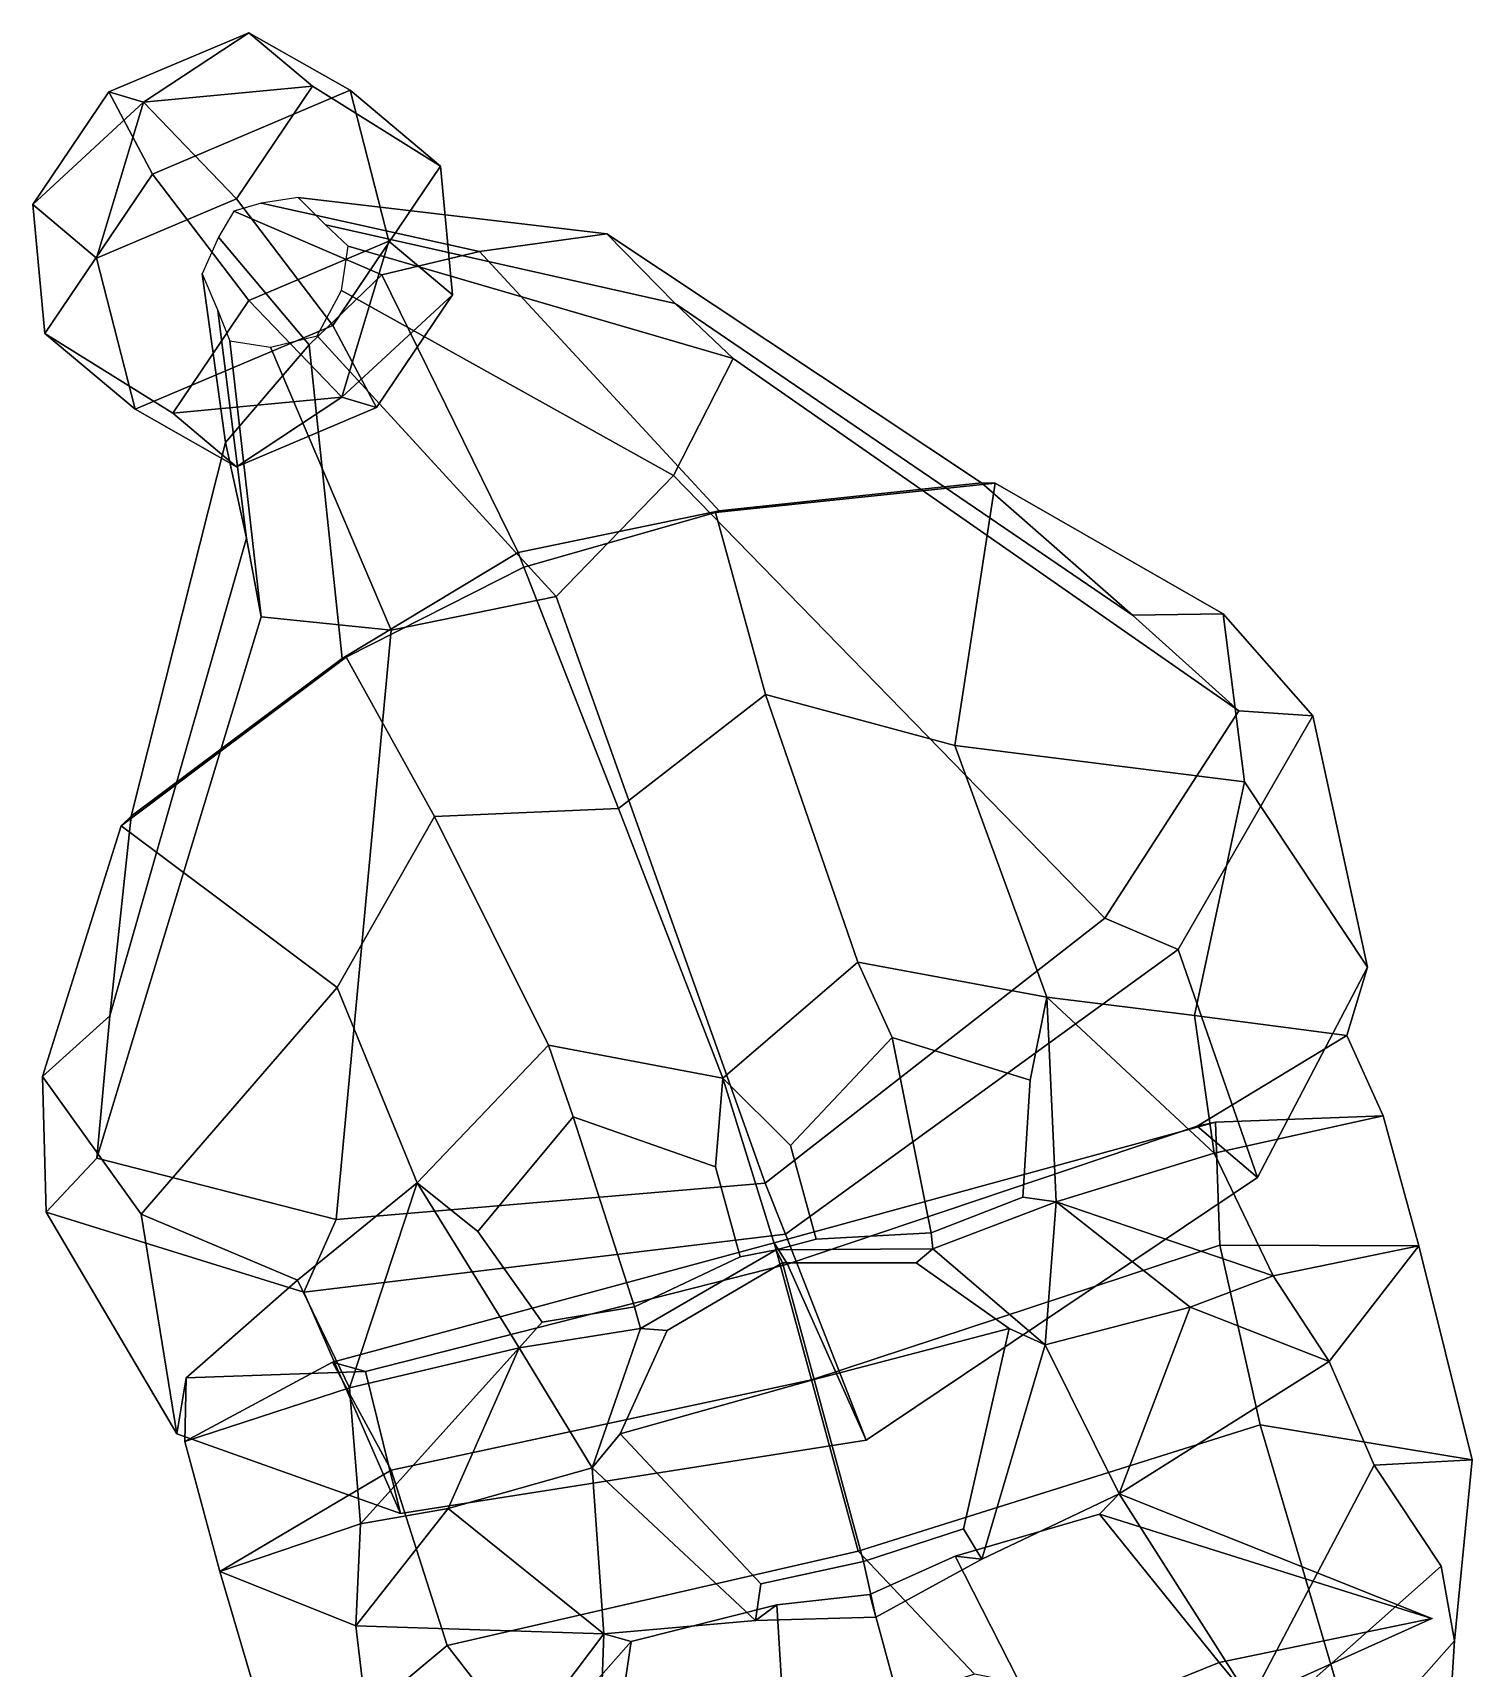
# Model space of a CAD drawing. Extents: x -194 to 195, y -153 to 321.
# Drawn here: x -92.4 to 48.4, y 160.7 to 320.7 of the extents above; entities that cross this region are included whole.
import ezdxf

# ---------------------------------------------------------------- set-up
doc = ezdxf.new("R2010")
doc.units = 0

msp = doc.modelspace()

# ---------------------------------------------------------------- linework, layer by layer
msp.add_point((44.400238, 165.592468, 88.945946))
for points in [[(-81.550056, 313.857483, -32.268929), (-71.271187, 320.657928, -43.450867), (-84.947319, 314.868378, -47.963425)], [(-71.271187, 320.657928, -43.450867), (-61.337639, 315.026398, -54.445515), (-80.678551, 306.838745, -60.827171), (-84.947319, 314.868378, -47.963425)], [(-65.035973, 315.422852, -30.93787), (-71.271187, 320.657928, -43.450867), (-81.550056, 313.857483, -32.268929)], [(-52.51968, 307.622833, -36.749393), (-61.337639, 315.026398, -54.445515), (-71.271187, 320.657928, -43.450867), (-65.035973, 315.422852, -30.93787)], [(-72.476868, 304.398193, -22.937374), (-65.035973, 315.422852, -30.93787), (-81.550056, 313.857483, -32.268929)], [(-63.042675, 292.031677, -25.435007), (-52.51968, 307.622833, -36.749393), (-65.035973, 315.422852, -30.93787), (-72.476868, 304.398193, -22.937374)], [(-81.550056, 313.857483, -32.268929), (-84.947319, 314.868378, -47.963425), (-92.388161, 303.84375, -39.962879)], [(-92.388161, 303.84375, -39.962879), (-84.947319, 314.868378, -47.963425), (-80.678551, 306.838745, -60.827171), (-91.201538, 291.247559, -49.512756)], [(-86.152946, 298.608643, -27.449883), (-81.550056, 313.857483, -32.268929), (-92.388161, 303.84375, -39.962879)], [(-72.476868, 304.398193, -22.937374), (-81.550056, 313.857483, -32.268929), (-86.152946, 298.608643, -27.449883)], [(-57.568222, 300.261749, -58.812225), (-71.244347, 294.472198, -63.32478), (-80.678551, 306.838745, -60.827171), (-61.337639, 315.026398, -54.445515)], [(-52.51968, 307.622833, -36.749393), (-51.333008, 295.026642, -46.299225), (-57.568222, 300.261749, -58.812225), (-61.337639, 315.026398, -54.445515)], [(-63.042675, 292.031677, -25.435007), (-58.773899, 284.002014, -38.298729), (-51.333008, 295.026642, -46.299225), (-52.51968, 307.622833, -36.749393)], [(-78.685188, 283.44754, -55.324238), (-91.201538, 291.247559, -49.512756), (-80.678551, 306.838745, -60.827171), (-71.244347, 294.472198, -63.32478)], [(-63.042675, 292.031677, -25.435007), (-72.476868, 304.398193, -22.937374), (-86.152946, 298.608643, -27.449883), (-82.383583, 283.843994, -31.816635)], [(-72.736961, 303.213867, -30.143303), (-58.262798, 296.989685, 23.439465), (-48.699615, 299.255768, 19.951427), (-70.051102, 303.992096, -31.164192)], [(-70.051102, 303.992096, -31.164192), (-48.699615, 299.255768, 19.951427), (-36.259422, 300.978424, 14.225358), (-66.440498, 304.536041, -32.749695)], [(-66.440498, 304.536041, -32.749695), (-36.259422, 300.978424, 14.225358), (-29.564932, 294.165039, 3.63402), (-63.76004, 301.869263, -35.229679)], [(-82.383583, 283.843994, -31.816635), (-86.152946, 298.608643, -27.449883), (-92.388161, 303.84375, -39.962879), (-91.201538, 291.247559, -49.512756)], [(-72.736961, 303.213867, -30.143303), (-74.233589, 300.661835, -30.473351), (-65.344604, 290.144135, 21.008839), (-58.262798, 296.989685, 23.439465)], [(-63.76004, 301.869263, -35.229679), (-29.564932, 294.165039, 3.63402), (-23.912708, 288.807129, -4.925423), (-61.534508, 299.768585, -37.240604)], [(0.363206, 276.639404, 59.471481), (-36.259422, 300.978424, 14.225358), (-48.699615, 299.255768, 19.951427), (-25.268433, 273.910187, 70.508743)], [(15.143114, 263.702484, 37.242538), (-29.564932, 294.165039, 3.63402), (-36.259422, 300.978424, 14.225358), (0.363206, 276.639404, 59.471481)], [(-74.233589, 300.661835, -30.473351), (-75.80645, 297.078491, -31.202677), (-73.532944, 280.574554, 16.593243), (-65.344604, 290.144135, 21.008839)], [(-62.171135, 285.012878, -53.993176), (-71.244347, 294.472198, -63.32478), (-57.568222, 300.261749, -58.812225)], [(-61.534508, 299.768585, -37.240604), (-23.912708, 288.807129, -4.925423), (-29.725878, 277.362885, -12.572172), (-62.208046, 295.446594, -38.735722)], [(-51.333008, 295.026642, -46.299225), (-62.171135, 285.012878, -53.993176), (-57.568222, 300.261749, -58.812225)], [(-44.922066, 269.827637, 77.136169), (-25.268433, 273.910187, 70.508743), (-48.699615, 299.255768, 19.951427), (-58.262798, 296.989685, 23.439465)], [(-75.80645, 297.078491, -31.202677), (-74.289795, 293.485046, -33.490429), (-71.470009, 271.2258, 6.296134), (-73.532944, 280.574554, 16.593243)], [(-44.922066, 269.827637, 77.136169), (-58.262798, 296.989685, 23.439465), (-65.344604, 290.144135, 21.008839), (-62.116386, 259.469635, 70.508743)], [(-62.171135, 285.012878, -53.993176), (-78.685188, 283.44754, -55.324238), (-71.244347, 294.472198, -63.32478)], [(-62.208046, 295.446594, -38.735722), (-29.725878, 277.362885, -12.572172), (-41.206711, 265.512115, -17.243181), (-64.562607, 291.021423, -39.429031)], [(-58.773899, 284.002014, -38.298729), (-62.171135, 285.012878, -53.993176), (-51.333008, 295.026642, -46.299225)], [(-74.289795, 293.485046, -33.490429), (-73.129753, 290.53598, -35.325363), (-70.058113, 263.546692, -1.993933), (-71.470009, 271.2258, 6.296134)], [(25.544176, 254.345825, 17.694992), (-23.912708, 288.807129, -4.925423), (-29.564932, 294.165039, 3.63402), (15.143114, 263.702484, 37.242538)], [(-82.383583, 283.843994, -31.816635), (-91.201538, 291.247559, -49.512756), (-78.685188, 283.44754, -55.324238), (-72.449974, 278.212463, -42.811237)], [(-63.042675, 292.031677, -25.435007), (-82.383583, 283.843994, -31.816635), (-72.449974, 278.212463, -42.811237), (-58.773899, 284.002014, -38.298729)], [(-82.77742, 244.056946, 59.471478), (-62.116386, 259.469635, 70.508743), (-65.344604, 290.144135, 21.008839), (-73.532944, 280.574554, 16.593243)], [(-73.129753, 290.53598, -35.325363), (-69.146721, 289.921722, -37.589626), (-57.339592, 262.246887, -10.817949), (-70.058113, 263.546692, -1.993933)], [(-69.146721, 289.921722, -37.589626), (-64.562607, 291.021423, -39.429031), (-41.206711, 265.512115, -17.243181), (-57.339592, 262.246887, -10.817949)], [(12.452774, 234.067474, 1.319648), (-29.725878, 277.362885, -12.572172), (-23.912708, 288.807129, -4.925423), (25.544176, 254.345825, 17.694992)], [(-72.449974, 278.212463, -42.811237), (-78.685188, 283.44754, -55.324238), (-62.171135, 285.012878, -53.993176)], [(-58.773899, 284.002014, -38.298729), (-72.449974, 278.212463, -42.811237), (-62.171135, 285.012878, -53.993176)], [(-84.831985, 224.522644, 37.242538), (-82.77742, 244.056946, 59.471478), (-73.532944, 280.574554, 16.593243), (-71.470009, 271.2258, 6.296134)], [(-20.758842, 208.170349, -14.068624), (-41.206711, 265.512115, -17.243181), (-29.725878, 277.362885, -12.572172), (12.452774, 234.067474, 1.319648)], [(-25.619564, 273.740997, 75.908516), (1.715026, 276.594818, 64.777992), (0.363206, 276.639404, 59.471481), (-25.268433, 273.910187, 70.508743)], [(-20.745558, 255.951233, 88.926674), (-2.240277, 250.962158, 81.814919), (1.715026, 276.594818, 64.777992), (-25.619564, 273.740997, 75.908516)], [(-2.240277, 250.962158, 81.814919), (26.096788, 247.404175, 67.627472), (24.004984, 263.833435, 40.202244), (1.715026, 276.594818, 64.777992)], [(1.715026, 276.594818, 64.777992), (24.004984, 263.833435, 40.202244), (15.143114, 263.702484, 37.242538), (0.363206, 276.639404, 59.471481)], [(-44.354866, 268.38031, 81.786873), (-25.619564, 273.740997, 75.908516), (-25.268433, 273.910187, 70.508743), (-44.922066, 269.827637, 77.136169)], [(-35.114986, 244.802917, 95.817757), (-20.745558, 255.951233, 88.926674), (-25.619564, 273.740997, 75.908516), (-44.354866, 268.38031, 81.786873)], [(-86.106255, 210.590485, 17.69499), (-84.831985, 224.522644, 37.242538), (-71.470009, 271.2258, 6.296134), (-70.058113, 263.546692, -1.993933)], [(-44.354866, 268.38031, 81.786873), (-44.922066, 269.827637, 77.136169), (-62.116386, 259.469635, 70.508743), (-61.743778, 259.584045, 75.908516)], [(-35.114986, 244.802917, 95.817757), (-44.354866, 268.38031, 81.786873), (-61.743778, 259.584045, 75.908516), (-53.113667, 244.021851, 88.530289)], [(-20.758842, 208.170349, -14.068624), (-62.722767, 204.606506, 1.319646), (-57.339592, 262.246887, -10.817949), (-41.206711, 265.512115, -17.243181)], [(-62.722767, 204.606506, 1.319646), (-86.106255, 210.590485, 17.69499), (-70.058113, 263.546692, -1.993933), (-57.339592, 262.246887, -10.817949)], [(24.004984, 263.833435, 40.202244), (32.776039, 253.855652, 17.535765), (25.544176, 254.345825, 17.694992), (15.143114, 263.702484, 37.242538)], [(26.096788, 247.404175, 67.627472), (38.117188, 229.265869, 36.317451), (32.776039, 253.855652, 17.535765), (24.004984, 263.833435, 40.202244)], [(-53.113667, 244.021851, 88.530289), (-61.743778, 259.584045, 75.908516), (-83.738991, 243.105774, 64.777992), (-62.609055, 227.303894, 81.814911)], [(-61.743778, 259.584045, 75.908516), (-62.116386, 259.469635, 70.508743), (-82.77742, 244.056946, 59.471478), (-83.738991, 243.105774, 64.777992)], [(-35.114986, 244.802917, 95.817757), (-24.927944, 218.421082, 100.072624), (-11.698338, 229.756866, 97.37809), (-20.745558, 255.951233, 88.926674)], [(-20.745558, 255.951233, 88.926674), (-11.698338, 229.756866, 97.37809), (6.779383, 226.340332, 86.310616), (-2.240277, 250.962158, 81.814919)], [(32.776039, 253.855652, 17.535765), (19.59697, 230.989929, 0.03131), (12.452774, 234.067474, 1.319648), (25.544176, 254.345825, 17.694992)], [(38.117188, 229.265869, 36.317451), (27.369579, 208.702789, 14.877698), (19.59697, 230.989929, 0.03131), (32.776039, 253.855652, 17.535765)], [(21.211107, 224.540466, 70.43544), (26.096788, 247.404175, 67.627472), (-2.240277, 250.962158, 81.814919), (6.779383, 226.340332, 86.310616)], [(26.096788, 247.404175, 67.627472), (21.211107, 224.540466, 70.43544), (36.097641, 222.601471, 34.647369), (38.117188, 229.265869, 36.317451)], [(-35.114986, 244.802917, 95.817757), (-53.113667, 244.021851, 88.530289), (-41.961174, 221.647217, 97.29882), (-24.927944, 218.421082, 100.072624)], [(-83.738991, 243.105774, 64.777992), (-82.77742, 244.056946, 59.471478), (-84.831985, 224.522644, 37.242538), (-91.42318, 218.597626, 40.20224)], [(-53.113667, 244.021851, 88.530289), (-62.609055, 227.303894, 81.814911), (-54.790012, 208.174133, 86.310616), (-41.961174, 221.647217, 97.29882)], [(-62.609055, 227.303894, 81.814911), (-83.738991, 243.105774, 64.777992), (-91.42318, 218.597626, 40.20224), (-81.795296, 205.121765, 67.627472)], [(19.59697, 230.989929, 0.03131), (-18.794119, 203.156982, -16.259415), (-20.758842, 208.170349, -14.068624), (12.452774, 234.067474, 1.319648)], [(27.369579, 208.702789, 14.877698), (-10.900305, 183.014343, -2.20405), (-18.794119, 203.156982, -16.259415), (19.59697, 230.989929, 0.03131)], [(-8.357885, 222.384033, 96.71946), (-11.698338, 229.756866, 97.37809), (-24.927944, 218.421082, 100.072624), (-18.290953, 211.853821, 98.726852)], [(-8.357885, 222.384033, 96.71946), (5.125077, 218.21933, 84.60144), (6.779383, 226.340332, 86.310616), (-11.698338, 229.756866, 97.37809)], [(38.117188, 229.265869, 36.317451), (36.097641, 222.601471, 34.647369), (21.455484, 213.728088, 9.141729), (27.369579, 208.702789, 14.877698)], [(-66.514664, 198.656738, 70.43544), (-54.790012, 208.174133, 86.310616), (-62.609055, 227.303894, 81.814911), (-81.795296, 205.121765, 67.627472)], [(4.427008, 206.775757, 88.174049), (7.662722, 206.318298, 91.000099), (6.779383, 226.340332, 86.310616), (5.125077, 218.21933, 84.60144)], [(7.662722, 206.318298, 91.000099), (23.119909, 211.098877, 71.106812), (6.779383, 226.340332, 86.310616)], [(23.119909, 211.098877, 71.106812), (21.211107, 224.540466, 70.43544), (6.779383, 226.340332, 86.310616)], [(-91.42318, 218.597626, 40.20224), (-84.831985, 224.522644, 37.242538), (-86.106255, 210.590485, 17.69499), (-91.079468, 205.31723, 17.535763)], [(21.211107, 224.540466, 70.43544), (23.119909, 211.098877, 71.106812), (39.652878, 214.745056, 34.912971), (36.097641, 222.601471, 34.647369)], [(-18.290953, 211.853821, 98.726852), (-15.798948, 202.681702, 99.769096), (-4.539644, 203.307404, 94.46077), (-8.357885, 222.384033, 96.71946)], [(-4.539644, 203.307404, 94.46077), (4.427008, 206.775757, 88.174049), (5.125077, 218.21933, 84.60144), (-8.357885, 222.384033, 96.71946)], [(39.652878, 214.745056, 34.912971), (23.265047, 214.105347, 5.123328), (21.455484, 213.728088, 9.141729), (36.097641, 222.601471, 34.647369)], [(-39.534164, 214.633972, 96.920509), (-41.961174, 221.647217, 97.29882), (-54.790012, 208.174133, 86.310616), (-48.859509, 203.428223, 87.104935)], [(-39.534164, 214.633972, 96.920509), (-25.616243, 209.73999, 98.546539), (-24.927944, 218.421082, 100.072624), (-41.961174, 221.647217, 97.29882)], [(-81.795296, 205.121765, 67.627472), (-91.42318, 218.597626, 40.20224), (-91.079468, 205.31723, 17.535763), (-78.291107, 183.645966, 36.317448)], [(-23.225796, 200.94165, 99.390739), (-19.701286, 201.642883, 102.595139), (-24.927944, 218.421082, 100.072624), (-25.616243, 209.73999, 98.546539)], [(-15.798948, 202.681702, 99.769096), (-18.290953, 211.853821, 98.726852), (-24.927944, 218.421082, 100.072624), (-19.701286, 201.642883, 102.595139)], [(-33.555386, 196.058594, 95.090981), (-39.534164, 214.633972, 96.920509), (-48.859509, 203.428223, 87.104935), (-42.571918, 194.577271, 89.998756)], [(-25.616243, 209.73999, 98.546539), (-39.534164, 214.633972, 96.920509), (-33.555386, 196.058594, 95.090981), (-23.225796, 200.94165, 99.390739)], [(23.119909, 211.098877, 71.106812), (28.910719, 199.098175, 70.955635), (43.133209, 202.018372, 37.091904), (39.652878, 214.745056, 34.912971)], [(43.133209, 202.018372, 37.091904), (23.68314, 202.097839, 3.639599), (23.265047, 214.105347, 5.123328), (39.652878, 214.745056, 34.912971)], [(23.265047, 214.105347, 5.123328), (-19.881407, 202.305847, -9.954314), (-18.595612, 200.233643, -7.594342), (21.455484, 213.728088, 9.141729)], [(23.68314, 202.097839, 3.639599), (-16.24321, 188.91507, -8.495008), (-19.881407, 202.305847, -9.954314), (23.265047, 214.105347, 5.123328)], [(27.369579, 208.702789, 14.877698), (21.455484, 213.728088, 9.141729), (-18.595612, 200.233643, -7.594342), (-10.900305, 183.014343, -2.20405)], [(-91.079468, 205.31723, 17.535763), (-86.106255, 210.590485, 17.69499), (-62.722767, 204.606506, 1.319646), (-65.873657, 197.494354, 0.031308)], [(28.910719, 199.098175, 70.955635), (23.119909, 211.098877, 71.106812), (7.662722, 206.318298, 91.000099)], [(-61.420208, 188.129822, 71.106812), (-54.790012, 208.174133, 86.310616), (-66.514664, 198.656738, 70.43544)], [(-65.873657, 197.494354, 0.031308), (-62.722767, 204.606506, 1.319646), (-20.758842, 208.170349, -14.068624), (-18.794119, 203.156982, -16.259415)], [(-44.827515, 192.057007, 91.000099), (-54.790012, 208.174133, 86.310616), (-61.420208, 188.129822, 71.106812)], [(-42.571918, 194.577271, 89.998756), (-48.859509, 203.428223, 87.104935), (-54.790012, 208.174133, 86.310616), (-44.827515, 192.057007, 91.000099)], [(-4.539644, 203.307404, 94.46077), (-4.384426, 201.717834, 97.286812), (7.662722, 206.318298, 91.000099), (4.427008, 206.775757, 88.174049)], [(-78.291107, 183.645966, 36.317448), (-91.079468, 205.31723, 17.535763), (-65.873657, 197.494354, 0.031308), (-56.433853, 175.860596, 14.877697)], [(-81.795296, 205.121765, 67.627472), (-78.291107, 183.645966, 36.317448), (-77.372589, 189.121765, 34.647369), (-66.514664, 198.656738, 70.43544)], [(6.613531, 192.352722, 97.211082), (7.662722, 206.318298, 91.000099), (-4.384426, 201.717834, 97.286812)], [(20.773626, 196.041016, 94.176651), (7.662722, 206.318298, 91.000099), (6.613531, 192.352722, 97.211082)], [(20.773626, 196.041016, 94.176651), (28.910719, 199.098175, 70.955635), (7.662722, 206.318298, 91.000099)], [(-56.433853, 175.860596, 14.877697), (-65.873657, 197.494354, 0.031308), (-18.794119, 203.156982, -16.259415), (-10.900305, 183.014343, -2.20405)], [(-4.539644, 203.307404, 94.46077), (-15.798948, 202.681702, 99.769096), (-19.701286, 201.642883, 102.595139), (-4.384426, 201.717834, 97.286812)], [(-63.066772, 190.649506, 5.123329), (-59.837181, 189.742432, 9.14173), (-18.595612, 200.233643, -7.594342), (-19.881407, 202.305847, -9.954314)], [(-57.35117, 180.081299, 3.6396), (-63.066772, 190.649506, 5.123329), (-19.881407, 202.305847, -9.954314), (-16.24321, 188.91507, -8.495008)], [(-33.555386, 196.058594, 95.090981), (-32.950226, 193.956665, 97.286812), (-19.701286, 201.642883, 102.595139), (-23.225796, 200.94165, 99.390739)], [(-19.088457, 200.372742, 116.986961), (-19.701286, 201.642883, 102.595139), (-32.950226, 193.956665, 97.286812), (-30.369316, 193.749084, 113.470444)], [(-19.088457, 200.372742, 116.986961), (-6.006754, 200.368225, 113.470444), (-4.384426, 201.717834, 97.286812), (-19.701286, 201.642883, 102.595139)], [(27.634327, 184.531586, 6.550446), (-11.691592, 172.162323, -4.063846), (-16.24321, 188.91507, -8.495008), (23.68314, 202.097839, 3.639599)], [(3.067498, 193.958832, 114.667778), (6.613531, 192.352722, 97.211082), (-4.384426, 201.717834, 97.286812), (-6.006754, 200.368225, 113.470444)], [(48.363419, 181.10376, 38.45459), (27.634327, 184.531586, 6.550446), (23.68314, 202.097839, 3.639599), (43.133209, 202.018372, 37.091904)], [(28.910719, 199.098175, 70.955635), (34.366459, 190.711853, 70.398857), (43.133209, 202.018372, 37.091904)], [(38.781731, 180.585327, 70.57756), (48.363419, 181.10376, 38.45459), (43.133209, 202.018372, 37.091904), (34.366459, 190.711853, 70.398857)], [(-56.433853, 175.860596, 14.877697), (-10.900305, 183.014343, -2.20405), (-18.595612, 200.233643, -7.594342), (-59.837181, 189.742432, 9.14173)], [(-15.990191, 188.969238, 121.116989), (-19.088457, 200.372742, 116.986961), (-30.369316, 193.749084, 113.470444), (-34.95261, 183.628998, 114.667778)], [(-15.990191, 188.969238, 121.116989), (3.067498, 193.958832, 114.667778), (-6.006754, 200.368225, 113.470444), (-19.088457, 200.372742, 116.986961)], [(-66.514664, 198.656738, 70.43544), (-77.372589, 189.121765, 34.647369), (-77.525215, 182.908447, 34.912971), (-61.420208, 188.129822, 71.106812)], [(34.366459, 190.711853, 70.398857), (28.910719, 199.098175, 70.955635), (20.773626, 196.041016, 94.176651)], [(-33.555386, 196.058594, 95.090981), (-42.571918, 194.577271, 89.998756), (-44.827515, 192.057007, 91.000099), (-32.950226, 193.956665, 97.286812)], [(13.825285, 177.766602, 91.059219), (20.773626, 196.041016, 94.176651), (6.613531, 192.352722, 97.211082)], [(13.825285, 177.766602, 91.059219), (34.366459, 190.711853, 70.398857), (20.773626, 196.041016, 94.176651)], [(-37.697048, 180.313782, 97.211082), (-32.950226, 193.956665, 97.286812), (-44.827515, 192.057007, 91.000099)], [(-34.95261, 183.628998, 114.667778), (-30.369316, 193.749084, 113.470444), (-32.950226, 193.956665, 97.286812), (-37.697048, 180.313782, 97.211082)], [(-11.152502, 171.163574, 115.062111), (-1.373802, 174.360779, 109.832085), (3.067498, 193.958832, 114.667778), (-15.990191, 188.969238, 121.116989)], [(-1.373802, 174.360779, 109.832085), (0.396893, 171.402832, 96.962357), (6.613531, 192.352722, 97.211082), (3.067498, 193.958832, 114.667778)], [(-60.342098, 174.848694, 70.955635), (-44.827515, 192.057007, 91.000099), (-61.420208, 188.129822, 71.106812)], [(-51.77673, 176.329529, 94.176651), (-44.827515, 192.057007, 91.000099), (-60.342098, 174.848694, 70.955635)], [(-51.77673, 176.329529, 94.176651), (-37.697048, 180.313782, 97.211082), (-44.827515, 192.057007, 91.000099)], [(0.396893, 171.402832, 96.962357), (13.825285, 177.766602, 91.059219), (6.613531, 192.352722, 97.211082)], [(-77.525215, 182.908447, 34.912971), (-77.372589, 189.121765, 34.647369), (-59.837181, 189.742432, 9.14173), (-63.066772, 190.649506, 5.123329)], [(-74.086922, 170.17038, 37.091904), (-77.525215, 182.908447, 34.912971), (-63.066772, 190.649506, 5.123329), (-57.35117, 180.081299, 3.6396)], [(38.781731, 180.585327, 70.57756), (34.366459, 190.711853, 70.398857), (13.825285, 177.766602, 91.059219), (26.66935, 157.602814, 97.368568)], [(-78.291107, 183.645966, 36.317448), (-56.433853, 175.860596, 14.877697), (-59.837181, 189.742432, 9.14173), (-77.372589, 189.121765, 34.647369)], [(-51.870014, 162.930725, 6.550448), (-57.35117, 180.081299, 3.6396), (-16.24321, 188.91507, -8.495008), (-11.691592, 172.162323, -4.063846)], [(-11.152502, 171.163574, 115.062111), (-15.990191, 188.969238, 121.116989), (-34.95261, 183.628998, 114.667778), (-21.204649, 168.972839, 109.832085)], [(-61.420208, 188.129822, 71.106812), (-77.525215, 182.908447, 34.912971), (-74.086922, 170.17038, 37.091904), (-60.342098, 174.848694, 70.955635)], [(37.053749, 152.570618, 26.611164), (-0.302464, 160.147766, 4.366462), (-11.691592, 172.162323, -4.063846), (27.634327, 184.531586, 6.550446)], [(46.61166, 163.414001, 42.563702), (37.053749, 152.570618, 26.611164), (27.634327, 184.531586, 6.550446), (48.363419, 181.10376, 38.45459)], [(-21.204649, 168.972839, 109.832085), (-34.95261, 183.628998, 114.667778), (-37.697048, 180.313782, 97.211082), (-21.733755, 165.390076, 96.962357)], [(46.61166, 163.414001, 42.563702), (48.363419, 181.10376, 38.45459), (38.781731, 180.585327, 70.57756), (45.32645, 170.697266, 73.747841)], [(-68.014542, 149.484558, 38.45459), (-74.086922, 170.17038, 37.091904), (-57.35117, 180.081299, 3.6396), (-51.870014, 162.930725, 6.550448)], [(-36.536213, 164.083679, 91.059219), (-37.697048, 180.313782, 97.211082), (-51.77673, 176.329529, 94.176651)], [(-21.733755, 165.390076, 96.962357), (-37.697048, 180.313782, 97.211082), (-36.536213, 164.083679, 91.059219)], [(38.781731, 180.585327, 70.57756), (26.66935, 157.602814, 97.368568), (26.854784, 154.314667, 88.357384), (45.32645, 170.697266, 73.747841)], [(11.91435, 175.775269, 105.059441), (13.825285, 177.766602, 91.059219), (0.396893, 171.402832, 96.962357), (-2.200092, 171.668701, 105.176552)], [(11.91435, 175.775269, 105.059441), (44.400238, 165.592468, 88.945946), (13.825285, 177.766602, 91.059219)], [(44.400238, 165.592468, 88.945946), (26.66935, 157.602814, 97.368568), (13.825285, 177.766602, 91.059219)], [(-60.803986, 164.854614, 70.398857), (-51.77673, 176.329529, 94.176651), (-60.342098, 174.848694, 70.955635)], [(-36.536213, 164.083679, 91.059219), (-51.77673, 176.329529, 94.176651), (-60.803986, 164.854614, 70.398857)], [(-60.342098, 174.848694, 70.955635), (-74.086922, 170.17038, 37.091904), (-60.803986, 164.854614, 70.398857)], [(-11.152502, 171.163574, 115.062111), (-9.937616, 165.706604, 102.881844), (0.396893, 171.402832, 96.962357), (-1.373802, 174.360779, 109.832085)], [(-2.200092, 171.668701, 105.176552), (6.598056, 154.393341, 116.121025), (23.599962, 161.283417, 107.453453), (11.91435, 175.775269, 105.059441)], [(23.599962, 161.283417, 107.453453), (44.400238, 165.592468, 88.945946), (11.91435, 175.775269, 105.059441)], [(-39.743732, 147.29422, 26.021046), (-51.870014, 162.930725, 6.550448), (-11.691592, 172.162323, -4.063846), (-0.302464, 160.147766, 4.366462)], [(-11.152502, 171.163574, 115.062111), (-21.204649, 168.972839, 109.832085), (-21.733755, 165.390076, 96.962357), (-9.937616, 165.706604, 102.881844)], [(6.598056, 154.393341, 116.121025), (-2.200092, 171.668701, 105.176552), (-10.543481, 167.936523, 107.925117), (-5.88511, 150.790894, 116.804733)], [(-10.543481, 167.936523, 107.925117), (-2.200092, 171.668701, 105.176552), (0.396893, 171.402832, 96.962357), (-9.937616, 165.706604, 102.881844)], [(-59.487854, 153.886047, 70.57756), (-60.803986, 164.854614, 70.398857), (-74.086922, 170.17038, 37.091904), (-68.014542, 149.484558, 38.45459)], [(26.854784, 154.314667, 88.357384), (44.659401, 132.161316, 58.558132), (46.61166, 163.414001, 42.563702), (45.32645, 170.697266, 73.747841)], [(-19.628357, 166.933533, 105.176552), (-33.880325, 163.33313, 105.059441), (-36.625957, 144.92041, 107.453453), (-18.474976, 147.581177, 116.121025)], [(-33.880325, 163.33313, 105.059441), (-19.628357, 166.933533, 105.176552), (-21.733755, 165.390076, 96.962357), (-36.536213, 164.083679, 91.059219)], [(-10.543481, 167.936523, 107.925117), (-9.937616, 165.706604, 102.881844), (-21.733755, 165.390076, 96.962357), (-19.628357, 166.933533, 105.176552)], [(-18.474976, 147.581177, 116.121025), (-5.88511, 150.790894, 116.804733), (-10.543481, 167.936523, 107.925117), (-19.628357, 166.933533, 105.176552)], [(-59.487854, 153.886047, 70.57756), (-37.410843, 140.192627, 97.368568), (-36.536213, 164.083679, 91.059219), (-60.803986, 164.854614, 70.398857)], [(26.66935, 157.602814, 97.368568), (44.400238, 165.592468, 88.945946), (23.599962, 161.283417, 107.453453)], [(-33.880325, 163.33313, 105.059441), (-36.536213, 164.083679, 91.059219), (-55.967815, 138.32309, 88.945946)], [(-55.967815, 138.32309, 88.945946), (-36.536213, 164.083679, 91.059219), (-37.410843, 140.192627, 97.368568)], [(-36.625957, 144.92041, 107.453453), (-33.880325, 163.33313, 105.059441), (-55.967815, 138.32309, 88.945946)], [(44.659401, 132.161316, 58.558132), (31.220467, 128.98291, 53.390259), (37.053749, 152.570618, 26.611164), (46.61166, 163.414001, 42.563702)], [(-57.551998, 135.113342, 42.563702), (-68.014542, 149.484558, 38.45459), (-51.870014, 162.930725, 6.550448), (-39.743732, 147.29422, 26.021046)], [(6.598056, 154.393341, 116.121025), (10.002751, 145.682251, 106.215393), (26.66935, 157.602814, 97.368568), (23.599962, 161.283417, 107.453453)]]:
    msp.add_3dface(points)

doc.saveas('drawing.dxf')
